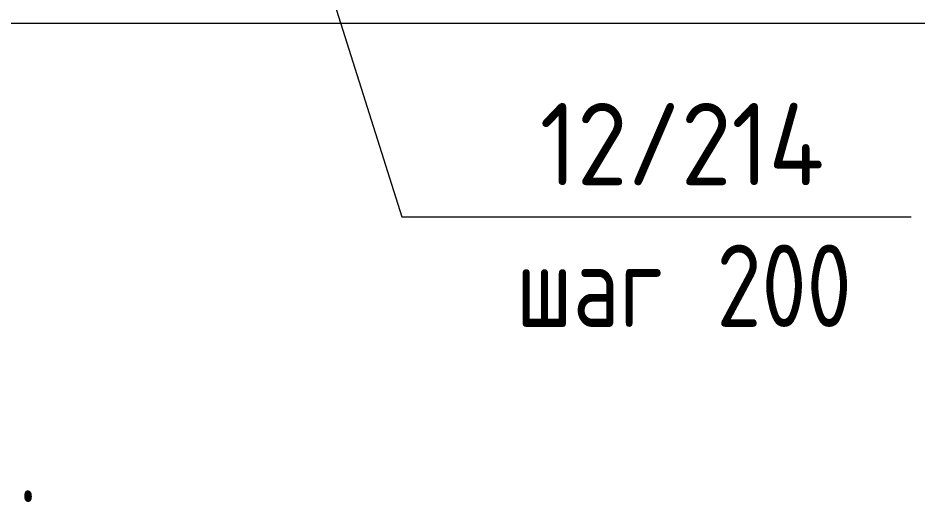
# Model space of a CAD drawing. Header units: millimetres. Extents: x -39853 to 12393, y -4903 to 80275.
# Drawn here: x -1272 to -589, y 2752 to 3119 of the extents above; entities that cross this region are included whole.
import ezdxf

# ---------------------------------------------------------------- set-up
doc = ezdxf.new("R2010")
doc.units = ezdxf.units.MM
for name, color, linetype, lineweight in [('AA_Vinoska', 7, 'Continuous', 9), ('AF_Perekritie_Опалубка', 253, 'Continuous', 20), ('Gen_Text', 7, 'Continuous', 9)]:
    doc.layers.add(name, color=color, linetype=linetype, lineweight=lineweight)
doc.styles.add('ISOCPEUR_6', font='isocpeur.ttf', dxfattribs={"width": 0.9, "height": 62.5})
doc.styles.add('ISOCPEUR_7', font='isocpeur.ttf', dxfattribs={"width": 0.8, "height": 62.5})
doc.styles.add('ISOCPEUR_8', font='isocpeur.ttf', dxfattribs={"width": 0.85, "height": 62.5})

# ---------------------------------------------------------------- blocks, each defined once
blk = doc.blocks.new('042_М_Арматуры - Диам длина поз _ Комментарий-3662934-1-1 Армирование')
at = {"layer": 'AA_Vinoska'}
blk.add_line((35634.93, -2662.14), (35984.93, -2662.14), dxfattribs=at)

msp = doc.modelspace()

# ---------------------------------------------------------------- linework, layer by layer
at = {"layer": 'AA_Vinoska'}
for p, q in [((-1041.9727, 3163.2629), (-980.3303, 2968.1465)), ((-980.3303, 2968.1465), (-943.7301, 2968.1465))]:
    msp.add_line(p, q, dxfattribs=at)
at = {"layer": 'AF_Perekritie_Опалубка'}
msp.add_line((-1774.3501, 3115), (55.6499, 3115), dxfattribs=at)

# ---------------------------------------------------------------- block references
at = {"layer": 'AA_Vinoska'}
msp.add_blockref('042_М_Арматуры - Диам длина поз _ Комментарий-3662934-1-1 Армирование', (-36578.6576, 5630.2904), dxfattribs=at)

# ---------------------------------------------------------------- texts
at = {"layer": 'AA_Vinoska', "char_height": 62.5, "attachment_point": 1}
for s, insert, width, style in [('12/214', (-875.5891, 3054.4991), 268.765734, 'ISOCPEUR_6'), (' 200', (-773.3037, 2947.0228), 166.751, 'ISOCPEUR_7'), ('шаг', (-893.6891, 2947.0228), 145.907125, 'ISOCPEUR_7')]:
    msp.add_mtext(s, dxfattribs=dict(at, insert=insert, width=width, style=style))
at = {"layer": 'Gen_Text', "insert": (-1271.723, 2814.1068), "char_height": 62.5, "width": 18.739445, "attachment_point": 1, "style": 'ISOCPEUR_8'}
msp.add_mtext('\\fISOCPEUR|b0|i0|c204|p34|;\\W.85;.', dxfattribs=at)

doc.saveas('drawing.dxf')
